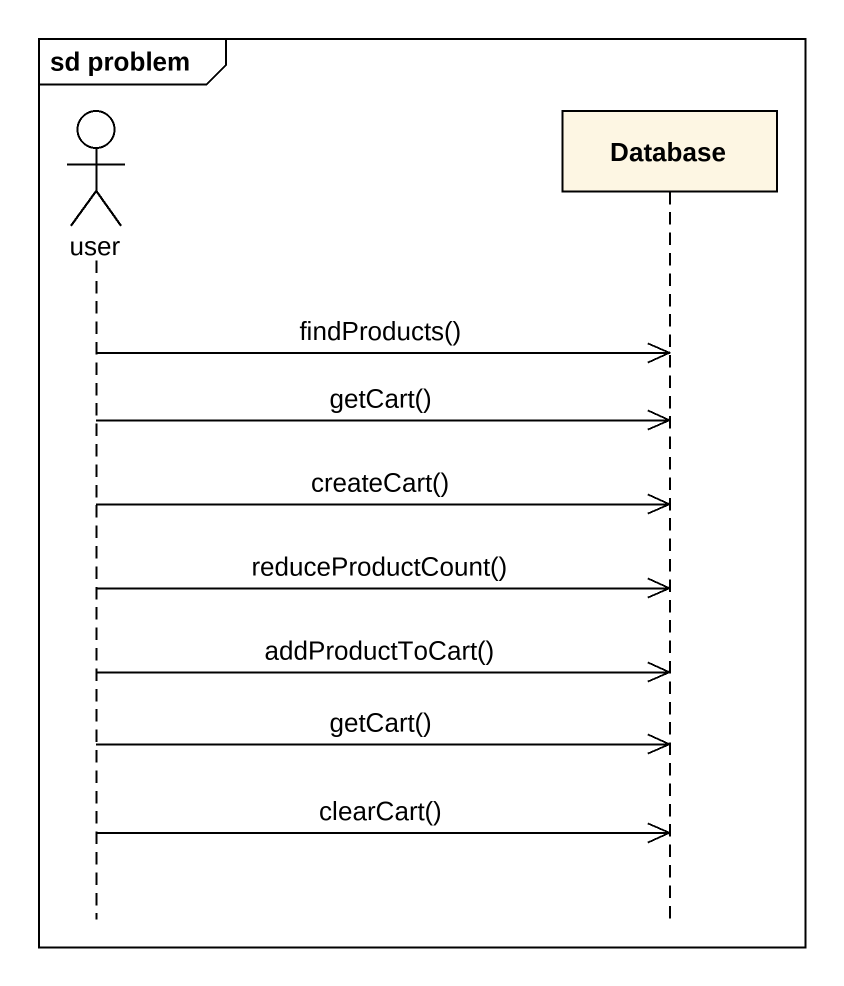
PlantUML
@startuml
mainframe sd problem
hide footbox
actor user
participant "Database" as Database_

user ->> Database_ : findProducts()
user ->> Database_ : getCart()
user ->> Database_ : createCart()
user ->> Database_ : reduceProductCount()
user ->> Database_ : addProductToCart()
user ->> Database_ : getCart()
user ->> Database_ : clearCart()
@enduml
